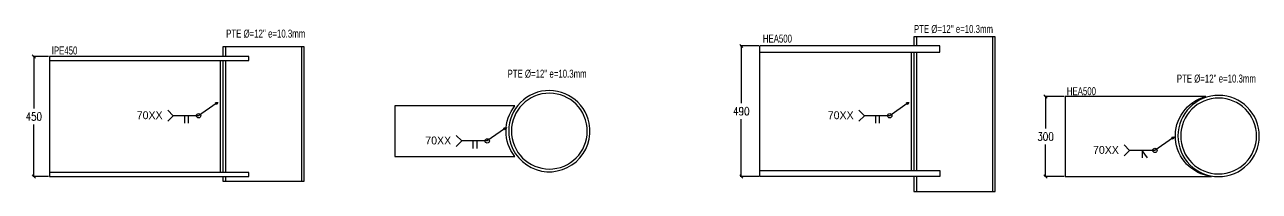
# Model space of a CAD drawing. Header units: millimetres. Extents: x -999 to 93225, y -17477 to 29086.
# Drawn here: x 3840 to 8468, y -11605 to -10980 of the extents above; entities that cross this region are included whole.
import ezdxf
from ezdxf.enums import TextEntityAlignment as Align

# ---------------------------------------------------------------- set-up
doc = ezdxf.new("R2010")
doc.units = ezdxf.units.MM
doc.header["$LTSCALE"] = 0.4
doc.layers.get('0').update_dxf_attribs({"color": 255})
doc.layers.add('COTAS', color=8, linetype='Continuous')
doc.layers.add('TITULO', color=3, linetype='Continuous')
doc.styles.add('CNI_COTAS', font='romans.shx', dxfattribs={"width": 0.8})
doc.styles.add('ROMANS', font='DINGRAFO.SHX')
doc.styles.add('VERDANA', font='arial.ttf')
doc.dimstyles.new('1.4', dxfattribs={"dimscale": 0, "dimtxt": 30, "dimasz": 12, "dimexe": 4, "dimexo": 4, "dimgap": 15, "dimtad": 1, "dimdec": 0, "dimzin": 4, "dimdsep": 46, "dimtxsty": 'CNI_COTAS', "dimblk": 'OBLIQUE', "dimcen": -0.09, "dimclrd": 256, "dimclrt": 3, "dimadec": 0, "dimazin": 0, "dimtfac": 1, "dimtdec": 0, "dimtmove": 2, "dimatfit": 0, "dimldrblk": 'DOT', "dimfxl": 0.05, "dimtolj": 1, "dimtzin": 0, "dimarcsym": 0})

# ---------------------------------------------------------------- blocks, each defined once
blk = doc.blocks.new('SOLDADURA A TOPE CON BORDES RECTOS')
h = blk.add_hatch(color=256)
h.dxf.hatch_style = 1
h.paths.add_polyline_path([(5573.3, 3679), (5569.6, 3684.2), (5576, 3684.8)])
for p, q in [((5571.4, 3681.6), (5525.1, 3649.2)), ((5525.1, 3649.2), (5457.8, 3649.2)), ((5488.2, 3629.2), (5488.2, 3649.2)), ((5498.2, 3629.2), (5498.2, 3649.2))]:
    blk.add_line(p, q)
blk.add_lwpolyline([(5576, 3684.8), (5573.3, 3679), (5569.6, 3684.2)], close=True)
blk.add_lwpolyline([(5443, 3634.4), (5457.8, 3649.2), (5443, 3664)])
blk.add_circle((5525.1, 3649.2), 5.81)
at = {"layer": 'TITULO', "style": 'ROMANS'}
blk.add_text('70XX', height=21, dxfattribs=at).set_placement((5360.6, 3640))
blk = doc.blocks.new('SOLDADURA DE TOPE CON BISEL SIMPLE')
h = blk.add_hatch(color=256)
h.dxf.hatch_style = 1
h.paths.add_polyline_path([(19248.9, -10322.4), (19243.7, -10315), (19252.7, -10314.2)])
for p, q in [((19246.3, -10318.7), (19180.9, -10364.4)), ((19180.9, -10364.4), (19086, -10364.4))]:
    blk.add_line(p, q)
blk.add_lwpolyline([(19252.7, -10314.2), (19248.9, -10322.4), (19243.7, -10315)], close=True)
for points in [[(19065.2, -10385.3), (19086, -10364.4), (19065.2, -10343.6)], [(19153.2, -10392.9), (19133.5, -10364.4), (19133.5, -10392.7)]]:
    blk.add_lwpolyline(points)
blk.add_circle((19180.9, -10364.4), 8.2)
at = {"layer": 'TITULO', "style": 'ROMANS'}
blk.add_text('70XX', height=29.63, dxfattribs=at).set_placement((18948.8, -10377.5))
blk = doc.blocks.new('_Oblique')
at = {"color": 0, "linetype": 'ByBlock', "lineweight": -2}
blk.add_line((-0.5, -0.5), (0.5, 0.5), dxfattribs=at)
blk = doc.blocks.new('*D873')
at = {"layer": 'COTAS', "color": 0, "lineweight": -2, "transparency": 16777216}
for p, q in [((6592, -11059.7), (6522.5, -11059.7)), ((6592, -11549.7), (6522.5, -11549.7))]:
    blk.add_line(p, q, dxfattribs=at)
at = {"layer": 'COTAS', "lineweight": -2, "transparency": 16777216}
for p, q in [((6526.5, -11059.7), (6526.5, -11274.7)), ((6526.5, -11549.7), (6526.5, -11334.7))]:
    blk.add_line(p, q, dxfattribs=at)
at = {"layer": 'Defpoints', "color": 0, "transparency": 16777216}
for p in [(6526.5, -11059.7), (6596, -11059.7), (6596, -11549.7)]:
    blk.add_point(p, dxfattribs=at)
at = {"layer": 'COTAS', "lineweight": -2, "transparency": 16777216, "xscale": 12, "yscale": 12, "zscale": 12}
for p, rotation in [((6526.5, -11059.7), 90), ((6526.5, -11549.7), 270)]:
    blk.add_blockref('_Oblique', p, dxfattribs=dict(at, rotation=rotation))
at = {"layer": 'COTAS', "color": 3, "transparency": 16777216, "insert": (6526.5, -11304.7), "char_height": 30, "attachment_point": 5, "rotation": 0.01, "style": 'CNI_COTAS'}
blk.add_mtext('\\A1;490', dxfattribs=at)
blk = doc.blocks.new('_Dot')
at = {"color": 0, "linetype": 'ByBlock', "lineweight": -2}
blk.add_line((-0.5, 0), (-1, 0), dxfattribs=at)
at = {"color": 0, "linetype": 'ByBlock', "const_width": 0.5}
blk.add_lwpolyline([(-0.25, 0, 1), (0.25, 0, 1)], format="xyb", close=True, dxfattribs=at)
blk = doc.blocks.new('*D874')
at = {"layer": 'COTAS', "color": 0, "lineweight": -2, "transparency": 16777216}
for p, q in [((7736.8, -11249.7), (7662.9, -11249.8)), ((7737.2, -11549.7), (7663.3, -11549.8))]:
    blk.add_line(p, q, dxfattribs=at)
at = {"layer": 'COTAS', "lineweight": -2, "transparency": 16777216}
for p, q in [((7666.9, -11249.8), (7667.1, -11369.8)), ((7667.3, -11549.8), (7667.2, -11429.8))]:
    blk.add_line(p, q, dxfattribs=at)
at = {"layer": 'Defpoints', "color": 0, "transparency": 16777216}
for p in [(7666.9, -11249.8), (7740.8, -11249.7), (7741.2, -11549.7)]:
    blk.add_point(p, dxfattribs=at)
at = {"layer": 'COTAS', "lineweight": -2, "transparency": 16777216, "xscale": 12, "yscale": 12, "zscale": 12}
for p, rotation in [((7666.9, -11249.8), 90.07866859647952), ((7667.3, -11549.8), 270.0786685964795)]:
    blk.add_blockref('_Oblique', p, dxfattribs=dict(at, rotation=rotation))
at = {"layer": 'COTAS', "color": 3, "transparency": 16777216, "insert": (7667.1, -11399.8), "char_height": 30, "attachment_point": 5, "rotation": 0.01, "style": 'CNI_COTAS'}
blk.add_mtext('\\A1;300', dxfattribs=at)
blk = doc.blocks.new('*D875')
at = {"layer": 'COTAS', "color": 0, "lineweight": -2, "transparency": 16777216}
for p, q in [((3929.1, -11099.7), (3870, -11099.7)), ((3929.1, -11549.7), (3870, -11549.7))]:
    blk.add_line(p, q, dxfattribs=at)
at = {"layer": 'COTAS', "lineweight": -2, "transparency": 16777216}
for p, q in [((3874, -11099.7), (3874, -11294.7)), ((3874, -11549.7), (3874, -11354.7))]:
    blk.add_line(p, q, dxfattribs=at)
at = {"layer": 'Defpoints', "color": 0, "transparency": 16777216}
for p in [(3874, -11099.7), (3933.1, -11099.7), (3933.1, -11549.7)]:
    blk.add_point(p, dxfattribs=at)
at = {"layer": 'COTAS', "lineweight": -2, "transparency": 16777216, "xscale": 12, "yscale": 12, "zscale": 12}
for p, rotation in [((3874, -11099.7), 90), ((3874, -11549.7), 270)]:
    blk.add_blockref('_Oblique', p, dxfattribs=dict(at, rotation=rotation))
at = {"layer": 'COTAS', "color": 3, "transparency": 16777216, "insert": (3874, -11324.7), "char_height": 30, "attachment_point": 5, "rotation": 0.01, "style": 'CNI_COTAS'}
blk.add_mtext('\\A1;450', dxfattribs=at)

msp = doc.modelspace()

# ---------------------------------------------------------------- linework, layer by layer
at = {"color": 2, "linetype": 'Continuous'}
for p, q in [((6596, -11549.7), (6596, -11059.7)), ((7183.5, -11026), (7183.5, -11059.7)), ((7467.9, -11026), (7467.9, -11605.5)), ((4593.1, -11062.7), (4593.1, -11099.7)), ((4877.5, -11062.7), (4877.5, -11566.9)), ((7163.5, -11082.7), (7163.5, -11526.7)), ((7183.5, -11082.7), (7183.5, -11526.7)), ((4593.1, -11114.3), (4593.1, -11535.1)), ((4593.1, -11549.7), (4593.1, -11566.9)), ((7183.5, -11549.7), (7183.5, -11605.5))]:
    msp.add_line(p, q, dxfattribs=at)
at = {"color": 2}
msp.add_line((4572.8, -11114.3), (4572.8, -11535.1), dxfattribs=at)
at = {"color": 2, "linetype": 'Continuous'}
for points in [[(6596, -11082.7), (7270.6, -11082.7), (7270.6, -11059.7), (6596, -11059.7)], [(6596, -11526.7), (6963.5, -11526.7), (7270.6, -11526.7), (7270.6, -11549.7), (6963.5, -11549.7), (6596, -11549.7)]]:
    msp.add_lwpolyline(points, dxfattribs=at)
at = {"color": 2}
msp.add_lwpolyline([(3933.1, -11114.3), (4680.2, -11114.3), (4680.2, -11099.7), (3933.1, -11099.7), (3933.1, -11549.7), (4463.1, -11549.7), (4680.2, -11549.7), (4680.2, -11535.1), (4463.1, -11535.1), (3933.1, -11535.1)], dxfattribs=at)
at = {"color": 2, "linetype": 'Continuous'}
for points in [[(5667.4, -11407.2, 1), (5946.3, -11351.8, 1)], [(8268, -11249), (7741.2, -11249.7), (7741.2, -11549.7), (8289, -11549.7, -0.826366)], [(8176.5, -11425.5, 1), (8455.5, -11370, 1)]]:
    msp.add_lwpolyline(points, format="xyb", close=True, dxfattribs=at)
at = {"color": 2}
msp.add_lwpolyline([(5677.5, -11474.5, -0.349409), (5677.6, -11284.5), (5677.6, -11284.5), (5227.4, -11284.5), (5227.4, -11474.5), (5677.5, -11474.5)], format="xyb", dxfattribs=at)
at = {"layer": 'COTAS', "color": 1}
for points in [[(7173.2, -11549.7), (7173.2, -11605.5), (7478.2, -11605.5), (7478.2, -11026), (7173.2, -11026), (7173.2, -11059.7)], [(4582.8, -11549.7), (4582.8, -11566.9), (4887.8, -11566.9), (4887.8, -11062.7), (4582.8, -11062.7), (4582.8, -11099.7)], [(7173.2, -11082.7), (7173.2, -11503.6)], [(4582.8, -11114.3), (4582.8, -11535.1)], [(7173.2, -11503.6), (7173.2, -11526.7)]]:
    msp.add_lwpolyline(points, dxfattribs=at)
for points in [[(5657.3, -11409.3, 1), (5956.4, -11349.8, 1)], [(8166.4, -11427.5, 1), (8465.6, -11368, 1)]]:
    msp.add_lwpolyline(points, format="xyb", close=True, dxfattribs=at)

# ---------------------------------------------------------------- block references
at = {"xscale": 1.410856086152307, "yscale": 1.410856086152307, "zscale": 1.410856086152307}
for p in [(-3303.1, -16470.2), (-712.3, -16470.2), (-2221.3, -16564.9)]:
    msp.add_blockref('SOLDADURA A TOPE CON BORDES RECTOS', p, dxfattribs=at)
msp.add_blockref('SOLDADURA DE TOPE CON BISEL SIMPLE', (-11103.7, -1087.3))

# ---------------------------------------------------------------- texts
at = {"color": 96, "style": 'VERDANA', "width": 0.7}
for s, p in [("PTE Ø=12'' e=10.3mm", (4743.5, -11013.4)), ("PTE Ø=12'' e=10.3mm", (7321.9, -10996.1)), ('IPE450', (3989.3, -11076.8)), ('HEA500', (6661.8, -11032.2)), ("PTE Ø=12'' e=10.3mm", (5798.4, -11163.9)), ("PTE Ø=12'' e=10.3mm", (8307.5, -11182.2)), ('HEA500', (7801.6, -11229.5))]:
    msp.add_text(s, height=30, dxfattribs=at).set_placement(p, align=Align.MIDDLE_CENTER)

# ---------------------------------------------------------------- dimensions: what is measured, and where the dimension line sits
at = {"layer": 'COTAS'}
for base, p1, p2, picture, middle in [((6526.5, -11059.7), (6596, -11549.7), (6596, -11059.7), '*D873', (6526.5, -11304.7)), ((3874, -11099.7), (3933.1, -11549.7), (3933.1, -11099.7), '*D875', (3874, -11324.7))]:
    dim = msp.add_linear_dim(base=base, p1=p1, p2=p2, angle=90, dimstyle='1.4', override={"dimscale": 1}, dxfattribs=at)
    dim.commit()
    dim.dimension.update_dxf_attribs({"geometry": picture, "text_midpoint": middle, "text_rotation": 0.01})
dim = msp.add_aligned_dim(p1=(7741.2, -11549.7), p2=(7740.8, -11249.7), distance=73.8, dimstyle='1.4', override={"dimscale": 1}, dxfattribs=at)
dim.commit()
dim.dimension.update_dxf_attribs({"geometry": '*D874', "text_midpoint": (7667.1, -11399.8), "text_rotation": 0.01})

doc.saveas('drawing.dxf')
